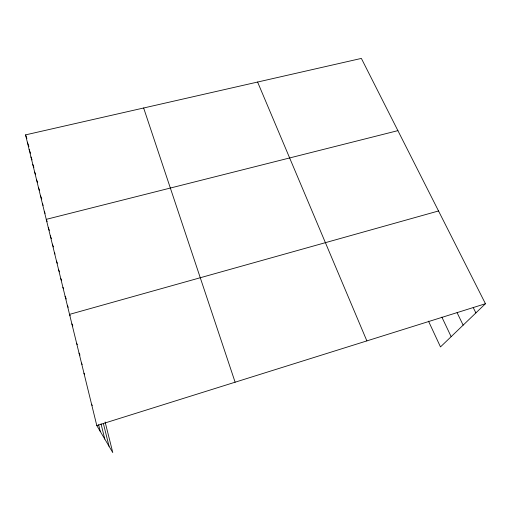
<?xml version="1.0" encoding="UTF-8"?>
<svg xmlns="http://www.w3.org/2000/svg" width="511" height="511" viewBox="0 0 511 511"><rect width="100%" height="100%" fill="white"/><g stroke="black" fill="none" stroke-linecap="round" stroke-linejoin="round"><path stroke-width="0.77" d="M105.113 421.977L112.784 452.586L96.796 425.561L25.55 134.885L361.366 58.414L485.45 303.726L440.482 346.912L428.493 321.144M96.796 425.561L485.45 303.726M438.527 210.966L69.547 314.38L70.186 315.804M397.897 130.637L46.252 219.353L47.133 221.57M91.565 404.227L92.287 405.53M83.957 373.19L84.647 374.55M473.237 307.584L475.888 312.911M81.485 363.091L82.188 364.515M457.09 312.687L463.138 325.156M79.039 353.114L80.023 355.145M441.868 317.114L451.149 336.672M76.624 343.258L77.289 344.663M71.879 323.897L72.824 325.967M67.305 305.259L68.212 307.296M65.095 296.233L66.315 299.024M62.91 287.31L63.524 288.741M60.745 278.482L61.684 280.686M257.595 82.041L366.872 340.901M58.605 269.757L59.493 271.858M56.491 261.127L57.385 263.274M54.402 252.587L55.003 254.05M52.333 244.143L53.47 246.941M50.282 235.795L51.432 238.637M48.258 227.529L49.414 230.429M44.272 211.267L45.102 213.387M42.311 203.269L43.148 205.416M40.369 195.349L41.781 198.99M38.446 187.511L39.583 190.469M36.549 179.763L37.629 182.593M34.671 172.086L35.483 174.238M32.806 164.491L33.905 167.404M30.967 156.979L32.065 159.924M29.14 149.538L30.532 153.262M27.338 142.173L28.923 146.459M25.55 134.885L26.879 138.5M143.648 107.993L235.117 382.202M103.388 423.568L109.041 446.269M101.037 423.906L104.8 439.096M98.604 424.724L100.245 431.393"/></g></svg>
